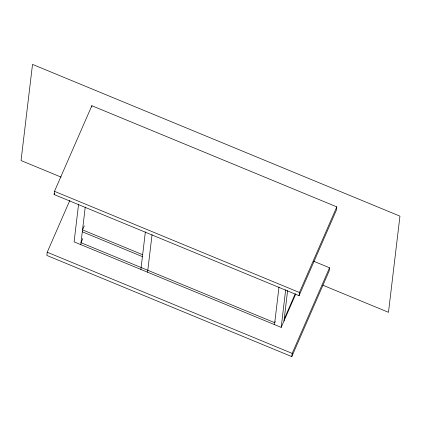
<?xml version="1.0" encoding="UTF-8"?>
<svg xmlns="http://www.w3.org/2000/svg" width="421" height="421" viewBox="0 0 421 421"><rect width="100%" height="100%" fill="white"/><g stroke="black" fill="none" stroke-linecap="round" stroke-linejoin="round"><path stroke-width="0.63" d="M69.849 200.385L47.22 252.232L46.842 255.436L291.795 356.603L329.154 270.992L329.538 267.788L313.734 261.262M54.104 194.528L54.483 191.323L91.846 105.718L336.8 206.885L336.416 210.09L299.057 295.695L54.104 194.528L54.63 193.323M78.574 204.253L74.091 241.859L281.186 327.385L295.768 293.979M91.694 107.002L91.846 105.718M80.769 244.617L85.252 207.011M140.893 269.445L145.377 231.845M147.576 272.208L152.06 234.602M274.508 324.628L278.991 287.027M281.186 327.385L285.67 289.785M283.991 320.965L287.622 290.495M291.795 356.603L292.174 353.393L329.538 267.788M299.057 295.695L299.442 292.49L336.8 206.885M84.311 225.782L82.527 229.871L142.651 254.7M82.784 238.607L81 242.691L274.734 322.702L275.245 321.539M284.217 319.044L295.21 293.853M61.134 177.12L21.05 160.564L32.517 64.397L399.95 216.147L388.483 312.314L322.891 285.222M54.483 191.323L299.442 292.49M82.3 231.792L142.424 256.626M47.22 252.232L292.174 353.393"/></g></svg>
